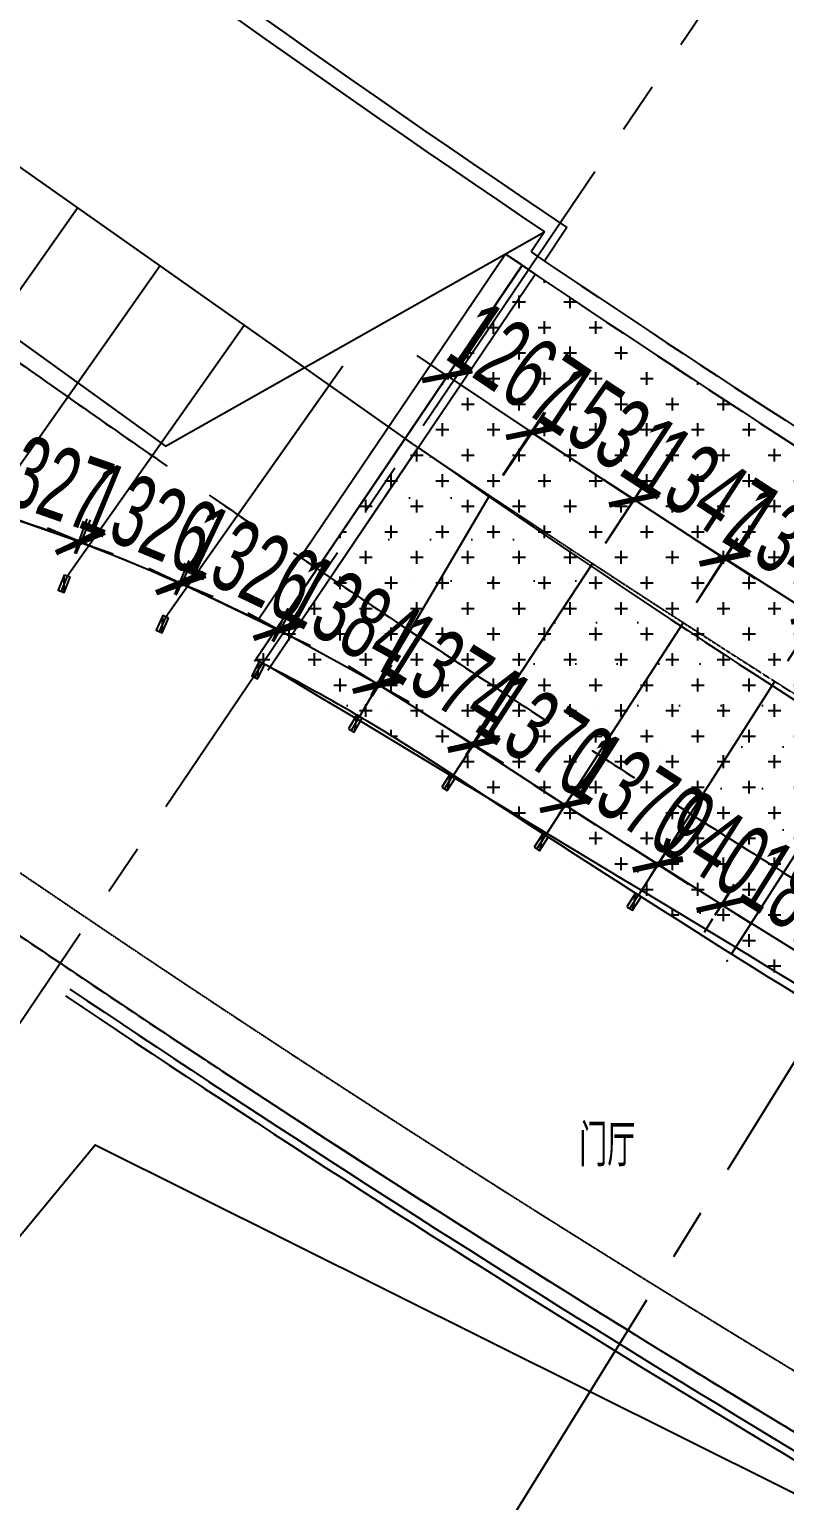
# Model space of a CAD drawing. Extents: x -668578 to 2331563, y -1202445 to 1620273.
# Drawn here: x 481066 to 490449, y 107053 to 125341 of the extents above; entities that cross this region are included whole.
import ezdxf

# ---------------------------------------------------------------- set-up
doc = ezdxf.new("R2010")
doc.units = 0
doc.linetypes.add('CENTER2', pattern=[28.575, 19.05, -3.175, 3.175, -3.175])
doc.linetypes.add('DASH', pattern=[0.35, 0.25, -0.1])
doc.layers.get('0').update_dxf_attribs({"color": 8})
doc.layers.get('Defpoints').update_dxf_attribs({"color": 8})
for name, color, linetype in [('#填充层', 8, 'Continuous'), ('#标注', 8, 'Continuous'), ('#轴线', 8, 'CENTER2'), ('A-AL', 8, 'Continuous'), ('A-EVTR', 8, 'Continuous'), ('A-GLASS', 8, 'Continuous'), ('A-STRS-HRAL', 8, 'Continuous'), ('A-WIND-FRAM', 8, 'Continuous'), ('dim', 8, 'Continuous'), ('DIM_LEAD', 8, 'Continuous'), ('WINDOW', 8, 'Continuous'), ('外轮廓', 8, 'Continuous'), ('建-文字', 8, 'Continuous'), ('建-符号', 8, 'Continuous')]:
    doc.layers.add(name, color=color, linetype=linetype)
doc.styles.add('JHZX', font='jrs.shx', dxfattribs={"width": 0.6, "bigfont": 'jhz.shx'})
doc.styles.add('XD2008', font='xd-hzs.shx', dxfattribs={"width": 0.7, "bigfont": 'xd-hztxt.shx'})
doc.dimstyles.new('JZBZ-300', dxfattribs={"dimscale": 300, "dimtxt": 3, "dimasz": 1.5, "dimexe": 1, "dimexo": 1, "dimgap": 0.5, "dimtad": 1, "dimdec": 0, "dimdsep": 46, "dimtxsty": 'JHZX', "dimblk1": 'ARCHTICK', "dimblk2": 'ARCHTICK', "dimsah": 1, "dimcen": 0, "dimclrd": 1, "dimclre": 1, "dimclrt": 2, "dimazin": 2, "dimtfac": 1, "dimtdec": 0, "dimtix": 1, "dimtmove": 0, "dimatfit": 3, "dimfxl": 0, "dimtolj": 1, "dimlwd": -1, "dimlwe": -1, "dimarcsym": 0})
doc.dimstyles.new('JZBZ-400', dxfattribs={"dimscale": 400, "dimtxt": 3, "dimasz": 1.5, "dimexe": 1, "dimexo": 1, "dimgap": 0.5, "dimtad": 1, "dimdec": 0, "dimdsep": 46, "dimtxsty": 'JHZX', "dimblk1": 'ARCHTICK', "dimblk2": 'ARCHTICK', "dimsah": 1, "dimcen": 0, "dimclrd": 1, "dimclre": 1, "dimclrt": 2, "dimazin": 2, "dimtfac": 1, "dimtdec": 0, "dimtix": 1, "dimtmove": 0, "dimatfit": 3, "dimfxl": 0, "dimtolj": 1, "dimlwd": -1, "dimlwe": -1, "dimarcsym": 0})

# ---------------------------------------------------------------- blocks, each defined once
blk = doc.blocks.new('_ARCHTICK')
at = {"color": 0, "linetype": 'ByBlock', "const_width": 0.15}
blk.add_lwpolyline([(-0.5, -0.5), (0.5, 0.5)], dxfattribs=at)
blk = doc.blocks.new('*D2918')
at = {"layer": '#标注', "ltscale": 300, "transparency": 16777216}
for p, q in [((52517, 44290), (60086, 50671)), ((174425, -21557), (175612, -11729))]:
    blk.add_line(p, q, dxfattribs=at)
blk.add_arc((197092, 166179), 179600, 220.13382, 263.11563, dxfattribs=at)
at = {"layer": 'Defpoints', "color": 0, "ltscale": 300, "transparency": 16777216}
for p in [(197092, 166179), (52212, 44032), (92699, 20035), (174378, -21955)]:
    blk.add_point(p, dxfattribs=at)
at = {"layer": '#标注', "ltscale": 300, "transparency": 16777216, "xscale": 600, "yscale": 600, "zscale": 600}
for p, rotation in [((59781, 50414), 130.1338192809486), ((175564, -12126), 353.1156299250185)]:
    blk.add_blockref('_ARCHTICK', p, dxfattribs=dict(at, rotation=rotation))
at = {"layer": '#标注', "ltscale": 300, "transparency": 16777216, "insert": (112118, 8861), "char_height": 1200, "attachment_point": 5, "rotation": 331.6247, "style": 'JHZX'}
blk.add_mtext('\\A1;42.98°', dxfattribs=at)
blk = doc.blocks.new('*D2939')
at = {"layer": '#标注', "ltscale": 300, "transparency": 16777216}
for p, q in [((-1773, -1481), (-9342, -7863)), ((165914, -92056), (164727, -101884))]:
    blk.add_line(p, q, dxfattribs=at)
blk.add_arc((197092, 166179), 269610, 220.13382, 263.11563, dxfattribs=at)
at = {"layer": 'Defpoints', "color": 0, "ltscale": 300, "transparency": 16777216}
for p in [(197092, 166179), (-1467, -1224), (40380, -53208), (165962, -91659)]:
    blk.add_point(p, dxfattribs=at)
at = {"layer": '#标注', "ltscale": 300, "transparency": 16777216, "xscale": 600, "yscale": 600, "zscale": 600}
for p, rotation in [((-9036, -7605), 130.1338192809485), ((164775, -101487), 353.1156299250187)]:
    blk.add_blockref('_ARCHTICK', p, dxfattribs=dict(at, rotation=rotation))
at = {"layer": '#标注', "ltscale": 300, "transparency": 16777216, "insert": (69342, -70334), "char_height": 1200, "attachment_point": 5, "rotation": 331.6247, "style": 'JHZX'}
blk.add_mtext('\\A1;42.98°', dxfattribs=at)
blk = doc.blocks.new('*D1745')
at = {"layer": '#标注', "color": 1, "ltscale": 300, "transparency": 16777216}
for p, q in [((489585, 114333), (489825, 114716)), ((491192, 113507), (489666, 114461)), ((491111, 113378), (491351, 113762))]:
    blk.add_line(p, q, dxfattribs=at)
at = {"layer": 'Defpoints', "color": 0, "ltscale": 300, "transparency": 16777216}
for p in [(489666, 114461), (489426, 114078), (490952, 113124)]:
    blk.add_point(p, dxfattribs=at)
at = {"layer": '#标注', "color": 1, "ltscale": 300, "transparency": 16777216, "xscale": 450, "yscale": 450, "zscale": 450}
for p, rotation in [((489666, 114461), 147.9836817863655), ((491192, 113507), 327.9836817863655)]:
    blk.add_blockref('_ARCHTICK', p, dxfattribs=dict(at, rotation=rotation))
at = {"layer": '#标注', "color": 2, "ltscale": 300, "transparency": 16777216, "insert": (490747, 114493), "char_height": 900, "attachment_point": 5, "rotation": 327.9837, "style": 'JHZX'}
blk.add_mtext('\\A1;1800', dxfattribs=at)
blk = doc.blocks.new('*D1746')
at = {"layer": '#标注', "color": 1, "ltscale": 300, "transparency": 16777216}
for p, q in [((488794, 114836), (489036, 115217)), ((488875, 114964), (488496, 115206)), ((489669, 114460), (488875, 114964)), ((489587, 114331), (489830, 114713)), ((489669, 114460), (490048, 114219))]:
    blk.add_line(p, q, dxfattribs=at)
at = {"layer": 'Defpoints', "color": 0, "ltscale": 300, "transparency": 16777216}
for p in [(488875, 114964), (488633, 114582), (489426, 114078)]:
    blk.add_point(p, dxfattribs=at)
at = {"layer": '#标注', "color": 1, "ltscale": 300, "transparency": 16777216, "xscale": 450, "yscale": 450, "zscale": 450}
for p, rotation in [((488875, 114964), 327.555206159158), ((489669, 114460), 147.555206159158)]:
    blk.add_blockref('_ARCHTICK', p, dxfattribs=dict(at, rotation=rotation))
at = {"layer": '#标注', "color": 2, "ltscale": 300, "transparency": 16777216, "insert": (489594, 115218), "char_height": 900, "attachment_point": 5, "rotation": 327.5552, "style": 'JHZX'}
blk.add_mtext('\\A1;940', dxfattribs=at)
blk = doc.blocks.new('*D1747')
at = {"layer": '#标注', "color": 1, "ltscale": 300, "transparency": 16777216}
for p, q in [((487642, 115574), (487885, 115951)), ((487722, 115699), (487344, 115942)), ((488875, 114959), (487722, 115699)), ((488795, 114834), (489037, 115211)), ((488875, 114959), (489254, 114715))]:
    blk.add_line(p, q, dxfattribs=at)
at = {"layer": 'Defpoints', "color": 0, "ltscale": 300, "transparency": 16777216}
for p in [(487722, 115699), (487480, 115322), (488633, 114581)]:
    blk.add_point(p, dxfattribs=at)
at = {"layer": '#标注', "color": 1, "ltscale": 300, "transparency": 16777216, "xscale": 450, "yscale": 450, "zscale": 450}
for p, rotation in [((487722, 115699), 327.2888230495146), ((488875, 114959), 147.2888230495147)]:
    blk.add_blockref('_ARCHTICK', p, dxfattribs=dict(at, rotation=rotation))
at = {"layer": '#标注', "color": 2, "ltscale": 300, "transparency": 16777216, "insert": (488623, 115834), "char_height": 900, "attachment_point": 5, "rotation": 327.2888, "style": 'JHZX'}
blk.add_mtext('\\A1;1370', dxfattribs=at)
blk = doc.blocks.new('*D1748')
at = {"layer": '#标注', "color": 1, "ltscale": 300, "transparency": 16777216}
for p, q in [((486578, 116445), (486201, 116691)), ((486496, 116321), (486741, 116697)), ((487725, 115698), (486578, 116445)), ((487644, 115573), (487889, 115949)), ((487725, 115698), (488102, 115452))]:
    blk.add_line(p, q, dxfattribs=at)
at = {"layer": 'Defpoints', "color": 0, "ltscale": 300, "transparency": 16777216}
for p in [(486578, 116445), (486333, 116069), (487480, 115322)]:
    blk.add_point(p, dxfattribs=at)
at = {"layer": '#标注', "color": 1, "ltscale": 300, "transparency": 16777216, "xscale": 450, "yscale": 450, "zscale": 450}
for p, rotation in [((486578, 116445), 326.9118053939626), ((487725, 115698), 146.9118053939626)]:
    blk.add_blockref('_ARCHTICK', p, dxfattribs=dict(at, rotation=rotation))
at = {"layer": '#标注', "color": 2, "ltscale": 300, "transparency": 16777216, "insert": (487479, 116574), "char_height": 900, "attachment_point": 5, "rotation": 326.9118, "style": 'JHZX'}
blk.add_mtext('\\A1;1370', dxfattribs=at)
blk = doc.blocks.new('*D1749')
at = {"layer": '#标注', "color": 1, "ltscale": 300, "transparency": 16777216}
for p, q in [((485411, 117188), (485030, 117427)), ((485327, 117053), (485571, 117442)), ((486576, 116458), (485411, 117188)), ((486492, 116324), (486735, 116712)), ((486576, 116458), (486958, 116219))]:
    blk.add_line(p, q, dxfattribs=at)
at = {"layer": 'Defpoints', "color": 0, "ltscale": 300, "transparency": 16777216}
for p in [(485411, 117188), (485168, 116799), (486333, 116069)]:
    blk.add_point(p, dxfattribs=at)
at = {"layer": '#标注', "color": 1, "ltscale": 300, "transparency": 16777216, "xscale": 450, "yscale": 450, "zscale": 450}
for p, rotation in [((485411, 117188), 327.9428977847189), ((486576, 116458), 147.9428977847189)]:
    blk.add_blockref('_ARCHTICK', p, dxfattribs=dict(at, rotation=rotation))
at = {"layer": '#标注', "color": 2, "ltscale": 300, "transparency": 16777216, "insert": (486312, 117331), "char_height": 900, "attachment_point": 5, "rotation": 327.9429, "style": 'JHZX'}
blk.add_mtext('\\A1;1374', dxfattribs=at)
blk = doc.blocks.new('*D1750')
at = {"layer": '#标注', "color": 1, "ltscale": 300, "transparency": 16777216}
for p, q in [((484177, 117868), (483782, 118085)), ((484100, 117728), (484321, 118131)), ((485390, 117201), (484177, 117868)), ((485313, 117061), (485534, 117463)), ((485390, 117201), (485784, 116984))]:
    blk.add_line(p, q, dxfattribs=at)
at = {"layer": 'Defpoints', "color": 0, "ltscale": 300, "transparency": 16777216}
for p in [(484177, 117868), (483956, 117466), (485169, 116798)]:
    blk.add_point(p, dxfattribs=at)
at = {"layer": '#标注', "color": 1, "ltscale": 300, "transparency": 16777216, "xscale": 450, "yscale": 450, "zscale": 450}
for p, rotation in [((484177, 117868), 331.1939300784701), ((485390, 117201), 151.1939300784701)]:
    blk.add_blockref('_ARCHTICK', p, dxfattribs=dict(at, rotation=rotation))
at = {"layer": '#标注', "color": 2, "ltscale": 300, "transparency": 16777216, "insert": (485072, 118060), "char_height": 900, "attachment_point": 5, "rotation": 331.1939, "style": 'JHZX'}
blk.add_mtext('\\A1;1384', dxfattribs=at)
blk = doc.blocks.new('*D1751')
at = {"layer": '#标注', "color": 1, "ltscale": 300, "transparency": 16777216}
for p, q in [((482889, 118309), (483085, 118718)), ((482955, 118448), (482550, 118642)), ((484152, 117875), (482955, 118448)), ((484085, 117736), (484281, 118146)), ((484152, 117875), (484558, 117681))]:
    blk.add_line(p, q, dxfattribs=at)
at = {"layer": 'Defpoints', "color": 0, "ltscale": 300, "transparency": 16777216}
for p in [(482955, 118448), (482759, 118038), (483956, 117466)]:
    blk.add_point(p, dxfattribs=at)
at = {"layer": '#标注', "color": 1, "ltscale": 300, "transparency": 16777216, "xscale": 450, "yscale": 450, "zscale": 450}
for p, rotation in [((482955, 118448), 334.4165040829898), ((484152, 117875), 154.4165040829897)]:
    blk.add_blockref('_ARCHTICK', p, dxfattribs=dict(at, rotation=rotation))
at = {"layer": '#标注', "color": 2, "ltscale": 300, "transparency": 16777216, "insert": (483813, 118703), "char_height": 900, "attachment_point": 5, "rotation": 334.4165, "style": 'JHZX'}
blk.add_mtext('\\A1;1326', dxfattribs=at)
blk = doc.blocks.new('*D1752')
at = {"layer": '#标注', "color": 1, "ltscale": 300, "transparency": 16777216}
for p, q in [((481648, 118822), (481823, 119245)), ((481708, 118968), (481292, 119140)), ((482934, 118461), (481708, 118968)), ((482874, 118316), (483049, 118739)), ((482934, 118461), (483350, 118290))]:
    blk.add_line(p, q, dxfattribs=at)
at = {"layer": 'Defpoints', "color": 0, "ltscale": 300, "transparency": 16777216}
for p in [(481708, 118968), (481534, 118545), (482759, 118038)]:
    blk.add_point(p, dxfattribs=at)
at = {"layer": '#标注', "color": 1, "ltscale": 300, "transparency": 16777216, "xscale": 450, "yscale": 450, "zscale": 450}
for p, rotation in [((481708, 118968), 337.5599691779038), ((482934, 118461), 157.5599691779039)]:
    blk.add_blockref('_ARCHTICK', p, dxfattribs=dict(at, rotation=rotation))
at = {"layer": '#标注', "color": 2, "ltscale": 300, "transparency": 16777216, "insert": (482550, 119269), "char_height": 900, "attachment_point": 5, "rotation": 337.56, "style": 'JHZX'}
blk.add_mtext('\\A1;1326', dxfattribs=at)
blk = doc.blocks.new('*D1753')
at = {"layer": '#标注', "color": 1, "ltscale": 300, "transparency": 16777216}
for p, q in [((480380, 119265), (480529, 119693)), ((480430, 119410), (480006, 119558)), ((481683, 118972), (480430, 119410)), ((481632, 118828), (481782, 119256)), ((481683, 118972), (482108, 118824))]:
    blk.add_line(p, q, dxfattribs=at)
at = {"layer": 'Defpoints', "color": 0, "ltscale": 300, "transparency": 16777216}
for p in [(480430, 119410), (480281, 118982), (481534, 118545)]:
    blk.add_point(p, dxfattribs=at)
at = {"layer": '#标注', "color": 1, "ltscale": 300, "transparency": 16777216, "xscale": 450, "yscale": 450, "zscale": 450}
for p, rotation in [((480430, 119410), 340.7409628579817), ((481683, 118972), 160.7409628579817)]:
    blk.add_blockref('_ARCHTICK', p, dxfattribs=dict(at, rotation=rotation))
at = {"layer": '#标注', "color": 2, "ltscale": 300, "transparency": 16777216, "insert": (481255, 119758), "char_height": 900, "attachment_point": 5, "rotation": 340.741, "style": 'JHZX'}
blk.add_mtext('\\A1;1327', dxfattribs=at)
blk = doc.blocks.new('*D2826')
at = {"layer": 'Defpoints', "color": 0, "ltscale": 300, "transparency": 16777216}
for p in [(485732, 120254), (487310, 120331), (486784, 119548)]:
    blk.add_point(p, dxfattribs=at)
at = {"layer": 'dim', "color": 1, "ltscale": 300, "transparency": 16777216}
for p, q in [((486258, 121037), (485885, 121288)), ((485900, 120503), (486425, 121286)), ((486258, 121037), (487310, 120331)), ((486952, 119797), (487477, 120580)), ((487310, 120331), (487684, 120080))]:
    blk.add_line(p, q, dxfattribs=at)
at = {"layer": 'dim', "color": 1, "ltscale": 300, "transparency": 16777216, "xscale": 450, "yscale": 450, "zscale": 450}
for p, rotation in [((486258, 121037), 326.1183492799258), ((487310, 120331), 146.1183492799258)]:
    blk.add_blockref('_ARCHTICK', p, dxfattribs=dict(at, rotation=rotation))
at = {"layer": 'dim', "color": 2, "ltscale": 300, "transparency": 16777216, "insert": (487119, 121182), "char_height": 900, "attachment_point": 5, "rotation": 326.1183, "style": 'JHZX'}
blk.add_mtext('\\A1;1267', dxfattribs=at)
blk = doc.blocks.new('*D2827')
at = {"layer": 'Defpoints', "color": 0, "ltscale": 300, "transparency": 16777216}
for p in [(486784, 119548), (488580, 119494), (488064, 118708)]:
    blk.add_point(p, dxfattribs=at)
at = {"layer": 'dim', "color": 1, "ltscale": 300, "transparency": 16777216}
for p, q in [((486949, 119799), (487465, 120585)), ((487301, 120334), (488580, 119494)), ((488229, 118959), (488745, 119745))]:
    blk.add_line(p, q, dxfattribs=at)
at = {"layer": 'dim', "color": 1, "ltscale": 300, "transparency": 16777216, "xscale": 450, "yscale": 450, "zscale": 450}
for p, rotation in [((487301, 120334), 146.7235296448847), ((488580, 119494), 326.7235296448848)]:
    blk.add_blockref('_ARCHTICK', p, dxfattribs=dict(at, rotation=rotation))
at = {"layer": 'dim', "color": 2, "ltscale": 300, "transparency": 16777216, "insert": (488270, 120416), "char_height": 900, "attachment_point": 5, "rotation": 326.7235, "style": 'JHZX'}
blk.add_mtext('\\A1;1531', dxfattribs=at)
blk = doc.blocks.new('*D2828')
at = {"layer": 'Defpoints', "color": 0, "ltscale": 300, "transparency": 16777216}
for p in [(488063, 118702), (489708, 118760), (489191, 117967)]:
    blk.add_point(p, dxfattribs=at)
at = {"layer": 'dim', "color": 1, "ltscale": 300, "transparency": 16777216}
for p, q in [((488580, 119496), (488203, 119741)), ((488226, 118953), (488743, 119747)), ((488580, 119496), (489708, 118760)), ((489355, 118218), (489872, 119011)), ((489708, 118760), (490085, 118514))]:
    blk.add_line(p, q, dxfattribs=at)
at = {"layer": 'dim', "color": 1, "ltscale": 300, "transparency": 16777216, "xscale": 450, "yscale": 450, "zscale": 450}
for p, rotation in [((488580, 119496), 326.9120460886895), ((489708, 118760), 146.9120460886896)]:
    blk.add_blockref('_ARCHTICK', p, dxfattribs=dict(at, rotation=rotation))
at = {"layer": 'dim', "color": 2, "ltscale": 300, "transparency": 16777216, "insert": (489472, 119631), "char_height": 900, "attachment_point": 5, "rotation": 326.912, "style": 'JHZX'}
blk.add_mtext('\\A1;1347', dxfattribs=at)
blk = doc.blocks.new('*D2829')
at = {"layer": 'Defpoints', "color": 0, "ltscale": 300, "transparency": 16777216}
for p in [(489191, 117967), (490840, 118043), (490329, 117241)]:
    blk.add_point(p, dxfattribs=at)
at = {"layer": 'dim', "color": 1, "ltscale": 300, "transparency": 16777216}
for p, q in [((489703, 118768), (489323, 119010)), ((489353, 118219), (489864, 119021)), ((489703, 118768), (490840, 118043)), ((490490, 117494), (491001, 118296)), ((490840, 118043), (491219, 117801))]:
    blk.add_line(p, q, dxfattribs=at)
at = {"layer": 'dim', "color": 1, "ltscale": 300, "transparency": 16777216, "xscale": 450, "yscale": 450, "zscale": 450}
for p, rotation in [((489703, 118768), 327.4773573054185), ((490840, 118043), 147.4773573054185)]:
    blk.add_blockref('_ARCHTICK', p, dxfattribs=dict(at, rotation=rotation))
at = {"layer": 'dim', "color": 2, "ltscale": 300, "transparency": 16777216, "insert": (490594, 118912), "char_height": 900, "attachment_point": 5, "rotation": 327.4774, "style": 'JHZX'}
blk.add_mtext('\\A1;1349', dxfattribs=at)
blk = doc.blocks.new('*D2830')
at = {"layer": 'Defpoints', "color": 0, "ltscale": 300, "transparency": 16777216}
for p in [(490329, 117241), (491995, 117306), (491484, 116505)]:
    blk.add_point(p, dxfattribs=at)
at = {"layer": 'dim', "color": 1, "ltscale": 300, "transparency": 16777216}
for p, q in [((490840, 118043), (490461, 118285)), ((490490, 117494), (491001, 118296)), ((490840, 118043), (491995, 117306)), ((491645, 116758), (492156, 117559)), ((491995, 117306), (492375, 117065))]:
    blk.add_line(p, q, dxfattribs=at)
at = {"layer": 'dim', "color": 1, "ltscale": 300, "transparency": 16777216, "xscale": 450, "yscale": 450, "zscale": 450}
for p, rotation in [((490840, 118043), 327.4773573054217), ((491995, 117306), 147.4773573054217)]:
    blk.add_blockref('_ARCHTICK', p, dxfattribs=dict(at, rotation=rotation))
at = {"layer": 'dim', "color": 2, "ltscale": 300, "transparency": 16777216, "insert": (491740, 118181), "char_height": 900, "attachment_point": 5, "rotation": 327.4774, "style": 'JHZX'}
blk.add_mtext('\\A1;1370', dxfattribs=at)
blk = doc.blocks.new('幕墙分隔')
for p, q in [((-40, -100), (40, 100)), ((0, 100), (0, -100))]:
    blk.add_line(p, q)
blk.add_lwpolyline([(-40, 100), (40, 100), (40, -100), (-40, -100)], close=True)
blk = doc.blocks.new('A$C9fbb2d7a')
at = {"layer": '外轮廓'}
h = blk.add_hatch(dxfattribs=at)
h.set_pattern_fill('CROSS', color=8, scale=200)
h.set_pattern_definition([(0, (-1238859.8, -412081.4), (317.5, 317.5), [158.75, -476.25]), (90, (-1238780.44, -412160.77), (-317.5, 317.5), [158.75, -476.25])])
edge = h.paths.add_edge_path()
edge.add_arc((42522, 174990), 202275, 235.9402, 240.52405)
edge.add_line((-57009, -1103), (-59841, -6107))
edge.add_arc((42497, 174948), 207977, 236.67671, 240.52354, ccw=False)
edge.add_arc((-84997, -18971), 24100, 56.6775, 63.0507)
edge.add_line((-74075, 2511), (-70764, 7414))
at = {"layer": 'A-AL'}
for p, q in [((-70971, 7554), (-74046, 3000)), ((-70764, 7415), (-70971, 7554))]:
    blk.add_line(p, q, dxfattribs=at)
blk.add_lwpolyline([(-74046, 3000, 0.059389), (-79518, 4959), (-80049, 5081, -0.047165), (-84240, 6467, -0.047165)], format="xyb", dxfattribs=at)
at = {"layer": 'A-EVTR', "linetype": 'DASH'}
blk.add_lwpolyline([(-74075, 2511), (-72219, 5260, 0.019988), (-58290, -3366), (-59841, -6107)], format="xyb", dxfattribs=at)
at = {"layer": 'A-GLASS'}
blk.add_line((-68499, -874), (-68393, -704), dxfattribs=at)
at = {"layer": 'A-STRS-HRAL'}
for radius in [213131, 213231]:
    blk.add_arc((42656, 175207), radius, 236.04649, 240.49299, dxfattribs=at)
at = {"layer": 'A-WIND-FRAM'}
for p in [(-76454, 3457), (-75233, 2953), (-72817, 1747), (-71674, 991), (-70526, 243), (-69373, -497), (-68215, -1230)]:
    blk.add_point(p, dxfattribs=at)
at = {"layer": 'DIM_LEAD'}
for p, q in [((-78753, 9865), (-72136, 5204)), ((-78945, 4356), (-76288, 8128)), ((-77670, 3988), (-75263, 7406)), ((-76418, 3550), (-74219, 6671)), ((-75192, 3044), (-72993, 6165)), ((-75192, 3044), (-73162, 5926)), ((-75192, 3044), (-73162, 5926))]:
    blk.add_line(p, q, dxfattribs=at)
at = {"layer": 'WINDOW'}
blk.add_arc((42590, 175095), 212800, 236.0655, 240.49362, dxfattribs=at)
at = {"layer": '外轮廓'}
for p, q in [((-70207, 7883), (-70486, 7468)), ((-70484, 7829), (-70652, 7580)), ((-70764, 7415), (-74089, 2490)), ((-70598, 7303), (-73924, 2378))]:
    blk.add_line(p, q, dxfattribs=at)
at = {"layer": '外轮廓', "color": 3, "linetype": 'DASH', "ltscale": 5}
blk.add_lwpolyline([(-112763, 26786), (-144951, -5020, 0.412976), (-144980, -8689, 0.149442), (-10150, -82155, 0.414726), (-7076, -80123), (1875, -35767, 0.413123), (-150, -32706, -0.149509), (-109077, 26754, 0.415715), (-112763, 26786)], format="xyb", close=True, dxfattribs=at)
at = {"layer": '外轮廓', "color": 8}
blk.add_lwpolyline([(-70764, 7414, 0.020003), (-57009, -1103), (-59841, -6107, -0.016787), (-71758, 1166, 0.027815), (-74075, 2511)], format="xyb", close=True, dxfattribs=at)
at = {"layer": '外轮廓'}
for radius, start, end in [(195700, 211.06464, 249.3814), (195500, 211.09996, 249.38124), (201900, 223.09854, 235.94084), (201700, 223.09854, 235.99763)]:
    blk.add_arc((42590, 175095), radius, start, end, dxfattribs=at)
at = {"layer": '外轮廓', "color": 8}
for radius, start, end in [(202200, 235.94089, 240.52196), (202400, 235.94091, 240.52193)]:
    blk.add_arc((42590, 175095), radius, start, end, dxfattribs=at)
at = {"layer": '建-符号'}
for points in [[(-112728, 32275), (-75195, 5166), (-70484, 7829)], [(-84815, -14108), (-76068, -3518), (-62628, -10218)]]:
    blk.add_lwpolyline(points, dxfattribs=at)
at = {"layer": 'A-WIND-FRAM'}
for p, xscale, rotation in [((-76454, 3457), -1, 338.987742814025), ((-75233, 2953), -1, 335.9276513351803), ((-74042, 2382), -1, 332.8397917168904), ((-72834, 1718), -0.9999999999999996, 149.5491205450563), ((-71674, 991), -0.9999999999999998, 146.7235296452884), ((-70526, 243), -0.9999999999999996, 147.1005965428801), ((-69373, -497), -1, 147.4773573055226)]:
    blk.add_blockref('幕墙分隔', p, dxfattribs=dict(at, xscale=xscale, rotation=rotation))
at = {"layer": '建-文字', "style": 'XD2008', "width": 0.7}
blk.add_text('门厅', height=525, dxfattribs=at).set_placement((-70055, -3787))
blk = doc.blocks.new('DSGDFG')
at = {"layer": '#标注', "ltscale": 300}
blk.add_arc((197092.2, 166179.2), 257800, 220.136073, 263.11563, dxfattribs=at)
at = {"layer": '#轴线', "ltscale": 200}
for p, q in [((91040.7, 9133.5), (51745.5, -49056.6)), ((97322.4, 5069.8), (60352.9, -54629))]:
    blk.add_line(p, q, dxfattribs=at)
for radius in [206950, 212800, 220600, 228400, 236200, 244000, 251800, 257800]:
    blk.add_arc((197092.2, 166179.2), radius, 218.438892, 265.140584, dxfattribs=at)
at = {"layer": '#标注', "ltscale": 300}
for base, p1, p2, picture, middle in [((40379.7, -53208.3), (-1467, -1223.5), (165961.7, -91658.5), '*D2939', (69341.6, -70334.5)), ((92698.6, 20034.9), (52211.6, 44032.2), (174377.5, -21954.5), '*D2918', (112118.4, 8861.3))]:
    dim = blk.add_angular_dim_3p(base=base, center=(197092.1, 166179.2), p1=p1, p2=p2, dimstyle='JZBZ-400', override={"dimclrd": 256, "dimclre": 256, "dimclrt": 256}, dxfattribs=at)
    dim.commit()
    dim.dimension.update_dxf_attribs({"geometry": picture, "text_midpoint": middle})
blk = doc.blocks.new('HFJHG')
at = {"layer": '#标注', "ltscale": 300}
for p1, p2, distance, picture, middle in [((481533.5, 118544.6), (480281, 118982.3), -453.1, '*D1753', (481254.6, 119757.6)), ((482759.4, 118038.4), (481533.5, 118544.6), -457.8, '*D1752', (482550.2, 119269.2)), ((483955.5, 117465.5), (482759.3, 118038.2), -454.1, '*D1751', (483812.6, 118702.6)), ((485168.6, 116798.5), (483955.5, 117465.5), -458.9, '*D1750', (485072.3, 118059.9)), ((486332.7, 116069.4), (485167.8, 116798.9), -458.7, '*D1749', (486312.2, 117331.5)), ((487480.3, 115321.7), (486332.7, 116069.4), -448.6, '*D1748', (487478.9, 116574.1)), ((488632.8, 114581.5), (487480.3, 115321.7), -448.2, '*D1747', (488623, 115833.6)), ((489426, 114078.2), (488632.8, 114582.5), -452.4, '*D1746', (489594, 115218.5)), ((490952.2, 113123.9), (489426, 114078.2), -452.1, '*D1745', (490746.9, 114493.1))]:
    dim = blk.add_aligned_dim(p1=p1, p2=p2, distance=distance, dimstyle='JZBZ-300', dxfattribs=at)
    dim.commit()
    dim.dimension.update_dxf_attribs({"geometry": picture, "text_midpoint": middle})

msp = doc.modelspace()

# ---------------------------------------------------------------- hatches: boundary and pattern name
at = {"layer": '#填充层', "ltscale": 5}
h = msp.add_hatch(dxfattribs=at)
h.set_pattern_fill('DOTS', color=256, scale=325)
h.set_pattern_definition([(0, (512618.47, 147377.75), (257.969, 515.9375), [0, -515.9375])])
edge = h.paths.add_edge_path()
edge.add_line((484055.8, 117413.9), (485898.2, 120142.2))
edge.add_arc((567860.1, 237258.1), 142947.2, 235.014268, 241.504477)
edge.add_line((499661.4, 111628.3), (498111.3, 108886.1))
edge.add_arc((-277889.7, -1154281.2), 1482487.5, 58.4363638, 59.0717572)

# ---------------------------------------------------------------- linework, layer by layer
at = {"layer": 'dim', "ltscale": 300}
for p, q in [((486784.4, 119547.7), (485168.3, 116798.8)), ((488061.1, 118703), (486332.2, 116068.7)), ((489191.3, 117966.5), (487479.9, 115321.2)), ((490326.3, 117237.5), (488632.6, 114581.2)), ((491484, 116504.8), (489790.3, 113848.6))]:
    msp.add_line(p, q, dxfattribs=at)
msp.add_lwpolyline([(485898.2, 120142.2), (484055.8, 117413.9)], dxfattribs=at)
for centre, radius, start, end in [((567860.1, 237258.1), 142947.2, 235.014268, 241.504477), ((-277807, -1154168.6), 1482348.5, 58.4368681, 59.0722615)]:
    msp.add_arc(centre, radius, start, end, dxfattribs=at)

# ---------------------------------------------------------------- block references
at = {"layer": '#标注'}
for name, p in [('DSGDFG', (403448.9, 123910)), ('HFJHG', (0, 0))]:
    msp.add_blockref(name, p, dxfattribs=at)
at = {"layer": 'dim', "ltscale": 300}
msp.add_blockref('A$C9fbb2d7a', (557951.5, 114994.4), dxfattribs=at)

# ---------------------------------------------------------------- dimensions: what is measured, and where the dimension line sits
for p1, p2, distance, picture, middle in [((485732.4, 120254.1), (486784.4, 119547.7), 943.1, '*D2826', (487118.6, 121182)), ((486784.4, 119547.7), (488064.2, 118707.8), 940.8, '*D2827', (488269.7, 120415.9)), ((488062.5, 118702), (489191.3, 117966.5), 947.2, '*D2828', (489471.6, 119630.6)), ((489191.3, 117966.5), (490328.7, 117241.3), 950.9, '*D2829', (490593.8, 118911.6)), ((490328.7, 117241.3), (491483.9, 116504.7), 950.9, '*D2830', (491740.1, 118180.7))]:
    dim = msp.add_aligned_dim(p1=p1, p2=p2, distance=distance, dimstyle='JZBZ-300', dxfattribs=at)
    dim.commit()
    dim.dimension.update_dxf_attribs({"geometry": picture, "text_midpoint": middle})

doc.saveas('drawing.dxf')
